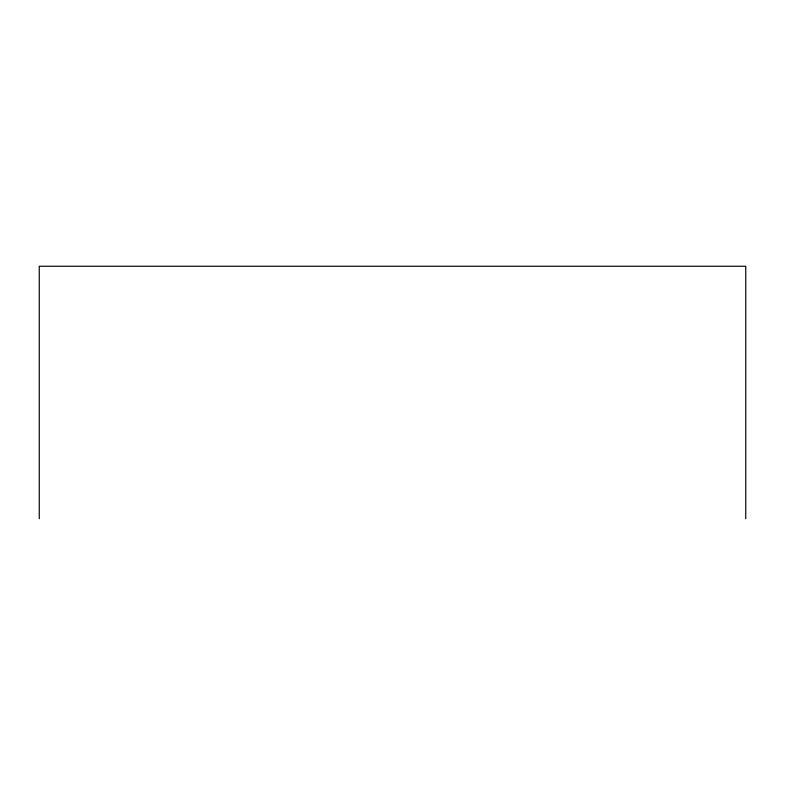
<?xml version="1.0" encoding="UTF-8"?>
<svg xmlns="http://www.w3.org/2000/svg" width="785" height="785" viewBox="0 0 785 785"><rect width="100%" height="100%" fill="white"/><g stroke="black" fill="none" stroke-linecap="round" stroke-linejoin="round"><path stroke-width="1.18" d="M745.75 518.748L745.75 266.252L39.25 266.252L39.25 518.748"/></g></svg>
